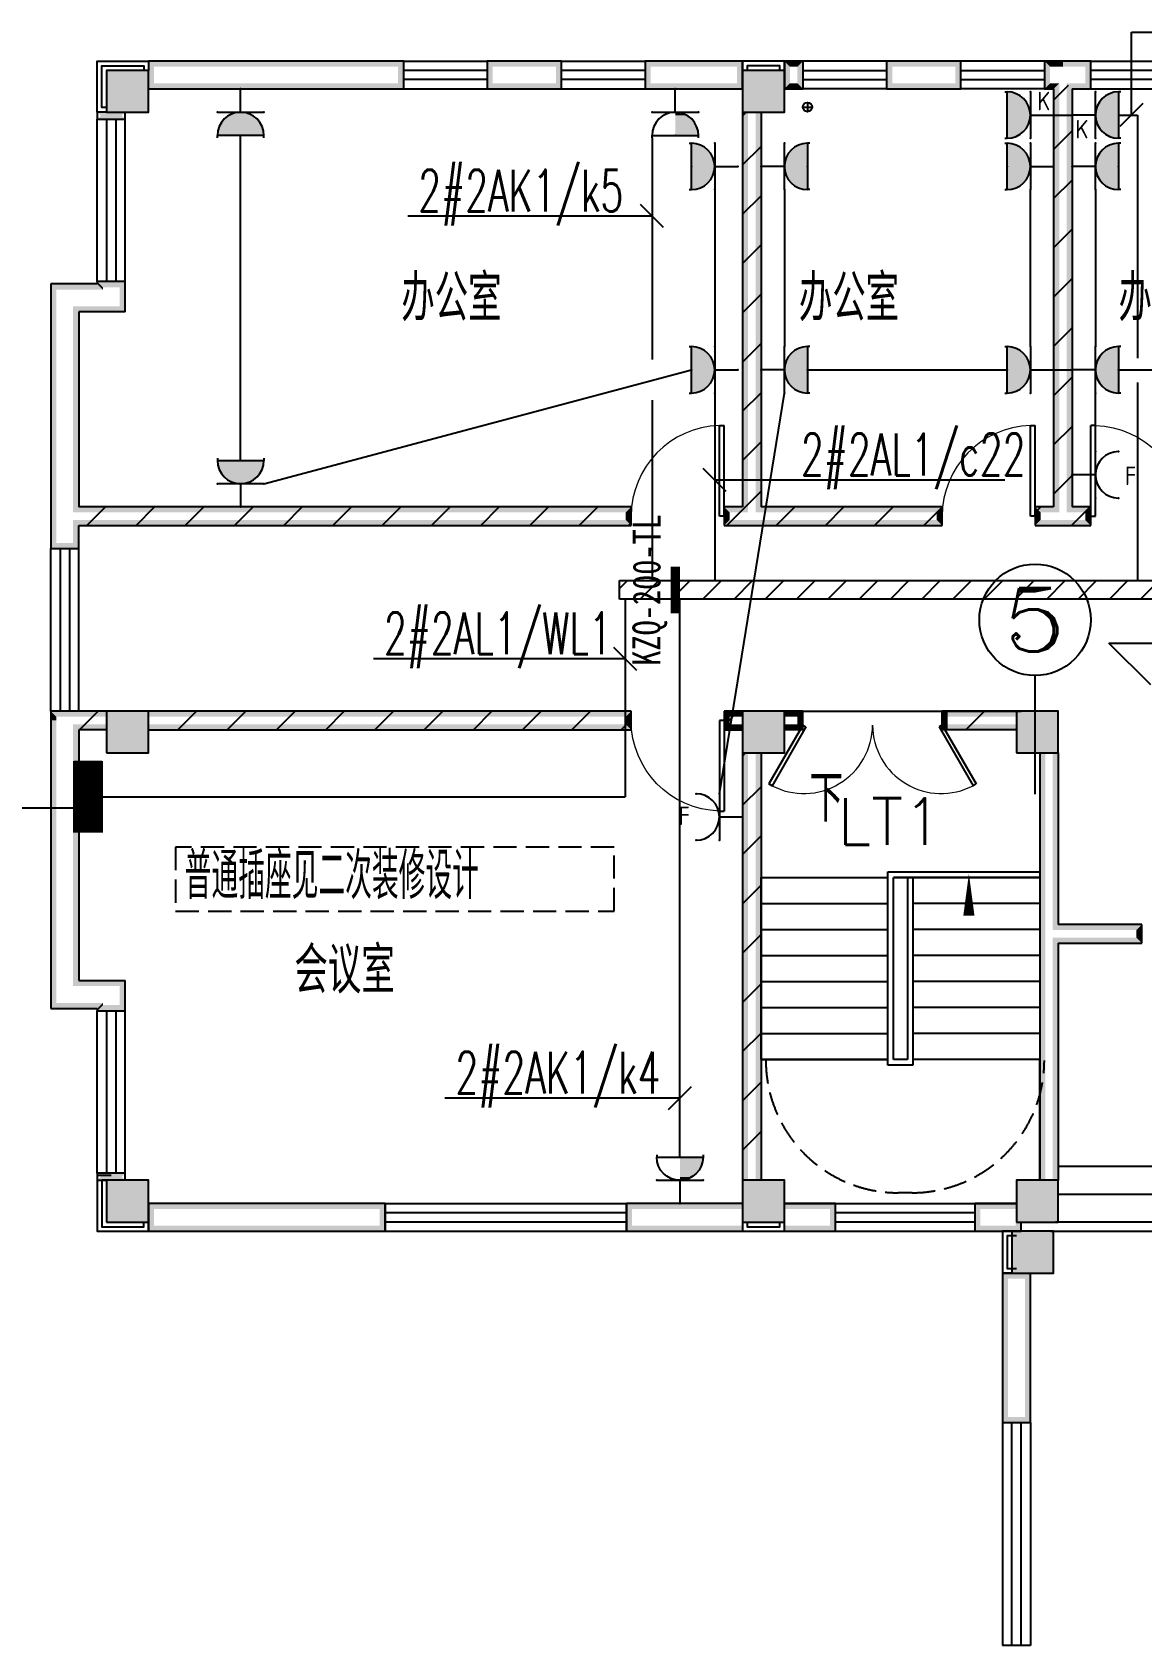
# Model space of a CAD drawing. Extents: x 101023 to 279373, y -114511 to 293844.
# Drawn here: x 124579 to 136530, y 129658 to 146999 of the extents above; entities that cross this region are included whole.
import ezdxf
from ezdxf.enums import TextEntityAlignment as Align

# ---------------------------------------------------------------- set-up
doc = ezdxf.new("R2010")
doc.units = 0
doc.header["$LTSCALE"] = 1000
doc.header["$MEASUREMENT"] = 0
doc.linetypes.add('DASH', pattern=[0.35, 0.25, -0.1])
for name, color, linetype in [('A-WALL-PATT', 252, 'Continuous'), ('AXIS', 3, 'Continuous'), ('AXIS_TEXT', 7, 'Continuous'), ('BZ', 7, 'Continuous'), ('CABLETRAY', 3, 'Continuous'), ('COLUMN', 2, 'Continuous'), ('DIM-照明', 3, 'Continuous'), ('DIM_ELEV', 3, 'Continuous'), ('DIM_SYMB', 3, 'Continuous'), ('DOTLN', 2, 'DASH'), ('EQUIP-插座', 3, 'Continuous'), ('EQUIP-照明', 3, 'Continuous'), ('EQUIP-箱柜', 3, 'Continuous'), ('PUB_HATCH', 8, 'Continuous'), ('PUB_TEXT', 7, 'Continuous'), ('PUB_WALL', 2, 'Continuous'), ('STAIR', 2, 'Continuous'), ('TEL_HATCH', 8, 'Continuous'), ('WALL', 2, 'Continuous'), ('WINDOW', 2, 'Continuous'), ('WIRE-照明', 6, 'Continuous'), ('抗震支吊架', 2, 'Continuous'), ('排水', 153, 'Continuous'), ('看线', 30, 'Continuous')]:
    doc.layers.add(name, color=color, linetype=linetype)
doc.styles.add('_TCH_AXIS', font='COMPLEX', dxfattribs={"bigfont": 'GBCBIG'})
doc.styles.add('_TCH_DIM', font='simplex.shx', dxfattribs={"bigfont": 'gbcbig.shx'})
doc.styles.add('_TEL_ATTDEF', font='gbenor', dxfattribs={"bigfont": 'gbcbig'})
doc.styles.add('_TEL_DIM', font='simplex.shx', dxfattribs={"width": 0.8, "height": 3.5, "bigfont": 'gbcbig.shx'})
doc.styles.add('COMPLEX', font='COMPLEX')
doc.styles.add('kzcad', font='', dxfattribs={"width": 0.8})
doc.styles.get("Standard").update_dxf_attribs({"font": 'simplex.shx', "width": 0.8, "bigfont": 'gbcbig.shx'})
doc.styles.get('kzcad').set_extended_font_data('SimSun')
pattern_1 = [(45, (-906447.23, -635367.28), (-265.16515, 265.16515), [])]

# ---------------------------------------------------------------- blocks, each defined once
blk = doc.blocks.new('$equip$00002810')
for p, q in [((0.5, 0.5), (-0.5, 0.5)), ((0, 0.5), (0, 0))]:
    blk.add_line(p, q)
blk.add_arc((0, 1), 0.5, 180, 0)
for p in [(-0.5, 1), (0.5, 1), (-0.5, 0.5), (0.5, 0.5), (0, 0)]:
    blk.add_point(p)
at = {"color": 7, "style": '_TEL_DIM'}
blk.add_attdef('$TEXT$', text='', height=0.4, dxfattribs=at).set_placement((0.023, 1.257), align=Align.MIDDLE_CENTER)
at = {"color": 7, "style": '_TEL_DIM', "flags": 1}
for tag in ['A', 'REMARK']:
    blk.add_attdef(tag, text='', height=0.000025, dxfattribs=at).set_placement((0, 0), align=Align.MIDDLE_CENTER)
blk = doc.blocks.new('$equip$00001237')
for p, q in [((-0.5, 1.05), (-0.5, 1)), ((0.5, 1.05), (0.5, 1)), ((-0.5, 1), (0.5, 1)), ((0.5, 0.5), (-0.5, 0.5)), ((0, 0.5), (0, 0))]:
    blk.add_line(p, q)
blk.add_arc((0, 1), 0.5, 180, 0)
for p in [(0, 1), (-0.5, 0.5), (0.5, 0.5), (0, 0)]:
    blk.add_point(p)
for points in [[(0.433, 0.75), (-0.433, 0.75), (0.5, 1), (-0.5, 1)], [(0.25, 0.567), (-0.25, 0.567), (0.433, 0.75), (-0.433, 0.75)], [(0, 0.5), (0, 0.5), (0.25, 0.567), (-0.25, 0.567)]]:
    blk.add_solid(points)
at = {"flags": 9}
blk.add_attdef('A', (0, 0), '', height=0.00002, dxfattribs=at)
blk = doc.blocks.new('$equip$00001764')
for p, q in [((-0.5, 1.05), (-0.5, 1)), ((0.5, 1.05), (0.5, 1)), ((-0.5, 1), (0.5, 1)), ((0.5, 0.5), (-0.5, 0.5)), ((0, 0.5), (0, 0))]:
    blk.add_line(p, q)
blk.add_arc((0, 1), 0.5, 180, 0)
for p in [(-0.5, 0.5), (0.5, 0.5), (0, 0)]:
    blk.add_point(p)
for points in [[(0.433, 0.75), (-0.433, 0.75), (0.5, 1), (-0.5, 1)], [(0.25, 0.567), (-0.25, 0.567), (0.433, 0.75), (-0.433, 0.75)], [(0, 0.5), (0, 0.5), (0.25, 0.567), (-0.25, 0.567)]]:
    blk.add_solid(points)
at = {"color": 7, "style": '_TEL_DIM'}
blk.add_attdef('$TEXT$', text='', height=0.4, dxfattribs=at).set_placement((0.303, 0.211), align=Align.MIDDLE_CENTER)
at = {"color": 7, "style": '_TEL_DIM', "flags": 1}
blk.add_attdef('A', text='', height=0.00002, dxfattribs=at).set_placement((0, 0), align=Align.MIDDLE_CENTER)
blk = doc.blocks.new('$equip$00001239')
for p, q in [((-0.5, 1.05), (-0.5, 1)), ((0.5, 1.05), (0.5, 1)), ((0.5, 1), (-0.5, 1)), ((0.5, 0.5), (-0.5, 0.5)), ((0, 0.5), (0, 0))]:
    blk.add_line(p, q)
blk.add_arc((0, 1), 0.5, 180, 0)
for points in [[(0, 0.75), (-0.433, 0.75), (0, 1), (-0.5, 1)], [(0, 0.567), (-0.25, 0.567), (0, 0.75), (-0.433, 0.75)], [(0, 0.5), (0, 0.5), (0, 0.567), (-0.25, 0.567)]]:
    blk.add_solid(points)
at = {"layer": 'EQUIP-照明'}
for p in [(0, 1), (-0.5, 0.5), (0.5, 0.5), (0, 0)]:
    blk.add_point(p, dxfattribs=at)
at = {"layer": 'EQUIP-照明', "flags": 9}
blk.add_attdef('A', (0, 0), '', height=0.00002, dxfattribs=at)
blk = doc.blocks.new('ng')
at = {"layer": '排水'}
for p, q in [((346041, 781408), (346041, 781308)), ((345991, 781358), (346091, 781358))]:
    blk.add_line(p, q, dxfattribs=at)
blk.add_circle((346041, 781358), 50, dxfattribs=at)
blk = doc.blocks.new('雨水管')
at = {"layer": '排水'}
blk.add_blockref('ng', (588216, -46811), dxfattribs=at)
blk = doc.blocks.new('_AXISO')
blk.add_circle((0, 0), 0.5)
at = {"layer": 'AXIS_TEXT', "style": 'COMPLEX', "width": 1.041667}
blk.add_attdef('A', text='', height=0.56, dxfattribs=at).set_placement((-0.25, -0.28), (0.25, -0.28), align=Align.FIT)
blk = doc.blocks.new('ERT')
at = {"layer": 'AXIS'}
blk.add_line((936758.2, 855900), (936758.2, 857175.6), dxfattribs=at)
ref = blk.add_blockref('_AXISO', (936758.2, 857775.6), dxfattribs=dict(at, xscale=1200, yscale=1200, zscale=1200))
ref.add_attrib('A', '5', dxfattribs={"layer": 'AXIS_TEXT', "height": 678.8, "style": '_TCH_AXIS', "width": 1.5}).set_placement((936418.8, 857436.2), (937097.6, 857436.2), align=Align.FIT)
blk = doc.blocks.new('120men-1500')
at = {"color": 4}
for p, q in [((924728, 318058), (924362, 317425)), ((924761, 318039), (924395, 317406)), ((924728, 318058), (924761, 318039)), ((926228, 318058), (926196, 318039)), ((926196, 318039), (926561, 317406)), ((926228, 318058), (926594, 317425)), ((924395, 317406), (924362, 317425)), ((926561, 317406), (926594, 317425))]:
    blk.add_line(p, q, dxfattribs=at)
at = {"color": 4, "lineweight": 13}
for centre, start, end in [((924738, 318062), 242.3683, 359.7257), ((926218, 318062), 180.2743, 297.6317)]:
    blk.add_arc(centre, 740, start, end, dxfattribs=at)
blk = doc.blocks.new('$WINLIB2D$00000001')
at = {"color": 0}
for points in [[(-0.5, 0.5), (-0.5, -0.5)], [(-0.5, 0.5), (0.5, 0.5)], [(0.5, -0.5), (0.5, 0.5)], [(0.5, 0.1667), (-0.5, 0.1667)], [(0.5, -0.1667), (-0.5, -0.1667)], [(-0.5, -0.5), (0.5, -0.5)]]:
    blk.add_lwpolyline(points, dxfattribs=at)
blk = doc.blocks.new('$DorLib2D$00000001')
for p, q in [((0.45, 0.975), (0.5, 0.975)), ((0.45, 0), (0.45, 0.975)), ((0.5, 0), (0.5, 0.975)), ((0.5, 0), (0.45, 0))]:
    blk.add_line(p, q)
at = {"lineweight": 13}
blk.add_arc((0.475, 0), 0.975, 91.4693, 180, dxfattribs=at)
blk = doc.blocks.new('_FZH')
blk.add_lwpolyline([(-0.5, -0.5), (0.5, -0.5), (0.5, 0.5), (-0.5, 0.5)], close=True)
at = {"layer": 'PUB_HATCH'}
blk.add_solid([(-0.5, -0.5), (0.5, -0.5), (-0.5, 0.5), (0.5, 0.5)], dxfattribs=at)
blk = doc.blocks.new('A$C54854E18')
at = {"layer": 'A-WALL-PATT'}
h = blk.add_hatch(dxfattribs=at)
h.set_pattern_fill('普通砖', color=256, scale=150, style=0)
h.set_pattern_definition(pattern_1)
h.paths.add_polyline_path([(19400, 99205.5), (19300, 99105.5), (19300, 94605.5), (19360, 94545.5), (19400, 94538.9), (19440, 94545.5), (19500, 94605.5), (19500, 99105.5)])
h = blk.add_hatch(dxfattribs=at)
h.set_pattern_fill('普通砖', color=256, scale=150, style=0)
h.set_pattern_definition(pattern_1)
h.paths.add_polyline_path([(16150, 98855.5), (15950, 98855.5), (15950, 94605.5), (16010, 94545.5), (16050, 94538.9), (16090, 94545.5), (16150, 94605.5)])
h = blk.add_hatch(dxfattribs=at)
h.set_pattern_fill('普通砖', color=256, scale=150, style=0)
h.set_pattern_definition(pattern_1)
h.paths.add_polyline_path([(8700, 94505.5), (8800, 94405.5), (14750.2, 94405.5), (14750.2, 94605.5), (8800, 94605.5)])
h = blk.add_hatch(dxfattribs=at)
h.set_pattern_fill('普通砖', color=256, scale=150, style=0)
h.set_pattern_definition(pattern_1)
h.paths.add_polyline_path([(16010, 94545.5), (15950, 94605.5), (15750.2, 94605.5), (15750.2, 94405.5), (16050, 94405.5), (16050, 94538.9)])
h = blk.add_hatch(dxfattribs=at)
h.set_pattern_fill('普通砖', color=256, scale=150, style=0)
h.set_pattern_definition(pattern_1)
h.paths.add_polyline_path([(16050, 94538.9), (16050, 94405.5), (18100, 94405.5), (18100, 94605.5), (16150, 94605.5), (16090, 94545.5)])
h = blk.add_hatch(dxfattribs=at)
h.set_pattern_fill('普通砖', color=256, scale=150, style=0)
h.set_pattern_definition(pattern_1)
h.paths.add_polyline_path([(19360, 94545.5), (19300, 94605.5), (19100, 94605.5), (19100, 94405.5), (19400, 94405.5), (19400, 94538.9)])
h = blk.add_hatch(dxfattribs=at)
h.set_pattern_fill('普通砖', color=256, scale=150, style=0)
h.set_pattern_definition(pattern_1)
h.paths.add_polyline_path([(19400, 94538.9), (19400, 94405.5), (19700, 94405.5), (19700, 94605.5), (19500, 94605.5), (19440, 94545.5)])
h = blk.add_hatch(dxfattribs=at)
h.set_pattern_fill('普通砖', color=256, scale=150, style=0)
h.set_pattern_definition(pattern_1)
h.paths.add_polyline_path([(9100, 92205.5), (9100, 92405.5), (8800, 92405.5), (8700, 92305.5), (8800, 92205.5)])
h = blk.add_hatch(dxfattribs=at)
h.set_pattern_fill('普通砖', color=256, scale=150, style=0)
h.set_pattern_definition(pattern_1)
h.paths.add_polyline_path([(9550, 92405.5), (9550, 92205.5), (14750.2, 92205.5), (14750.2, 92405.5)])
h = blk.add_hatch(dxfattribs=at)
h.set_pattern_fill('普通砖', color=256, scale=150, style=0)
h.set_pattern_definition(pattern_1)
h.paths.add_polyline_path([(15950, 92205.5), (15950, 92405.5), (15750.2, 92405.5), (15750.2, 92205.5)])
h = blk.add_hatch(dxfattribs=at)
h.set_pattern_fill('普通砖', color=256, scale=150, style=0)
h.set_pattern_definition(pattern_1)
h.paths.add_polyline_path([(16400, 92405.5), (16400, 92205.5), (16600, 92205.5), (16600, 92405.5)])
h = blk.add_hatch(dxfattribs=at)
h.set_pattern_fill('普通砖', color=256, scale=150, style=0)
h.set_pattern_definition(pattern_1)
h.paths.add_polyline_path([(18900, 92205.5), (18900, 92405.5), (18100, 92405.5), (18100, 92205.5)])
h = blk.add_hatch(dxfattribs=at)
h.set_pattern_fill('普通砖', color=256, scale=150, style=0)
h.set_pattern_definition(pattern_1)
h.paths.add_polyline_path([(15950, 87355.5), (16150, 87355.5), (16150, 91955.5), (15950, 91955.5)])
at = {"layer": 'PUB_WALL'}
for points in [[(12299.9, 99405.5), (9550, 99405.5), (9610, 99345.5), (12239.9, 99345.5)], [(9550, 99405.5), (9550, 99105.5), (9610, 99165.5), (9610, 99345.5)], [(12299.9, 99105.5), (12299.9, 99405.5), (12239.9, 99345.5), (12239.9, 99165.5)], [(13999.9, 99405.5), (13199.9, 99405.5), (13259.9, 99345.5), (13939.9, 99345.5)], [(13199.9, 99405.5), (13199.9, 99105.5), (13259.9, 99165.5), (13259.9, 99345.5)], [(13999.9, 99105.5), (13999.9, 99405.5), (13939.9, 99345.5), (13939.9, 99165.5)], [(15950, 99405.5), (14899.9, 99405.5), (14959.9, 99345.5), (15890, 99345.5)], [(14899.9, 99405.5), (14899.9, 99105.5), (14959.9, 99165.5), (14959.9, 99345.5)], [(15950, 99105.5), (15950, 99405.5), (15890, 99345.5), (15890, 99165.5)], [(16601.2, 99405.5), (16400, 99405.5), (16460, 99345.5), (16541.2, 99345.5)], [(16400, 99405.5), (16400, 99105.5), (16460, 99165.5), (16460, 99345.5)], [(16601.2, 99105.5), (16601.2, 99405.5), (16541.2, 99345.5), (16541.2, 99165.5)], [(18301.2, 99405.5), (17501.2, 99405.5), (17561.2, 99345.5), (18241.2, 99345.5)], [(17501.2, 99405.5), (17501.2, 99105.5), (17561.2, 99165.5), (17561.2, 99345.5)], [(18301.2, 99105.5), (18301.2, 99405.5), (18241.2, 99345.5), (18241.2, 99165.5)], [(19400, 99405.5), (19201.2, 99405.5), (19261.2, 99345.5), (19400, 99345.5)], [(19201.2, 99405.5), (19201.2, 99105.5), (19261.2, 99165.5), (19261.2, 99345.5)], [(19700, 99405.5), (19400, 99405.5), (19400, 99345.5), (19640, 99345.5)], [(19700, 99105.5), (19700, 99405.5), (19640, 99345.5), (19640, 99165.5)], [(9550, 99305.5), (9100, 99305.5), (9160, 99245.5), (9490, 99245.5)], [(9100, 99305.5), (9100, 98855.5), (9160, 98915.5), (9160, 99245.5)], [(9550, 98855.5), (9550, 99305.5), (9490, 99245.5), (9490, 98915.5)], [(16400, 99305.5), (15950, 99305.5), (16010, 99245.5), (16340, 99245.5)], [(15950, 99305.5), (15950, 98855.5), (16010, 98915.5), (16010, 99245.5)], [(16400, 98855.5), (16400, 99305.5), (16340, 99245.5), (16340, 98915.5)], [(9550, 99105.5), (12299.9, 99105.5), (12239.9, 99165.5), (9610, 99165.5)], [(13199.9, 99105.5), (13999.9, 99105.5), (13939.9, 99165.5), (13259.9, 99165.5)], [(14899.9, 99105.5), (15950, 99105.5), (15890, 99165.5), (14959.9, 99165.5)], [(16400, 99105.5), (16601.2, 99105.5), (16541.2, 99165.5), (16460, 99165.5)], [(17501.2, 99105.5), (18301.2, 99105.5), (18241.2, 99165.5), (17561.2, 99165.5)], [(19201.2, 99105.5), (19300, 99105.5), (19360, 99165.5), (19261.2, 99165.5)], [(19300, 99105.5), (19300, 94605.5), (19360, 94545.5), (19360, 99165.5)], [(19500, 99105.5), (19500, 94605.5), (19440, 94545.5), (19440, 99165.5)], [(19500, 99105.5), (19700, 99105.5), (19640, 99165.5), (19440, 99165.5)], [(9300, 98855.5), (9000, 98855.5), (9060, 98795.5), (9240, 98795.5)], [(9100, 98855.5), (9550, 98855.5), (9490, 98915.5), (9160, 98915.5)], [(15950, 98855.5), (16400, 98855.5), (16340, 98915.5), (16010, 98915.5)], [(16010, 98855.5), (15950, 98855.5), (15950, 94605.5), (16010, 94545.5)], [(16150, 98855.5), (16090, 98855.5), (16090, 94545.5), (16150, 94605.5)], [(9000, 98780.5), (9300, 98780.5), (9240, 98840.5), (9060, 98840.5)], [(8500, 97005.5), (8500, 94505.5), (8560, 94505.5), (8560, 96945.5)], [(9000, 97005.5), (8500, 97005.5), (8560, 96945.5), (9060, 96945.5)], [(9300, 97030.5), (9000, 97030.5), (9060, 96970.5), (9240, 96970.5)], [(9000, 97030.5), (9000, 97005.5), (9060, 96945.5), (9060, 96970.5)], [(9300, 96705.5), (9300, 97030.5), (9240, 96970.5), (9240, 96765.5)], [(8800, 96705.5), (8800, 94605.5), (8740, 94545.5), (8740, 96765.5)], [(9300, 96705.5), (8800, 96705.5), (8740, 96765.5), (9240, 96765.5)], [(14750.2, 94605.5), (8800, 94605.5), (8740, 94545.5), (14690.2, 94545.5)], [(14750.2, 94405.5), (14750.2, 94605.5), (14690.2, 94545.5), (14690.2, 94465.5)], [(15950, 94605.5), (15750.2, 94605.5), (15810.2, 94545.5), (16010, 94545.5)], [(15750.2, 94605.5), (15750.2, 94405.5), (15810.2, 94465.5), (15810.2, 94545.5)], [(18100, 94605.5), (16150, 94605.5), (16090, 94545.5), (18040, 94545.5)], [(18100, 94405.5), (18100, 94605.5), (18040, 94545.5), (18040, 94465.5)], [(19300, 94605.5), (19100, 94605.5), (19160, 94545.5), (19360, 94545.5)], [(19100, 94605.5), (19100, 94405.5), (19160, 94465.5), (19160, 94545.5)], [(19700, 94605.5), (19500, 94605.5), (19440, 94545.5), (19640, 94545.5)], [(19700, 94405.5), (19700, 94605.5), (19640, 94545.5), (19640, 94465.5)], [(8500, 94505.5), (8500, 94155.5), (8560, 94215.5), (8560, 94505.5)], [(8800, 94155.5), (8800, 94405.5), (8740, 94465.5), (8740, 94215.5)], [(8800, 94405.5), (14750.2, 94405.5), (14690.2, 94465.5), (8740, 94465.5)], [(15750.2, 94405.5), (16050, 94405.5), (16050, 94465.5), (15810.2, 94465.5)], [(16050, 94405.5), (18100, 94405.5), (18040, 94465.5), (16050, 94465.5)], [(19100, 94405.5), (19400, 94405.5), (19400, 94465.5), (19160, 94465.5)], [(19400, 94405.5), (19700, 94405.5), (19640, 94465.5), (19400, 94465.5)], [(8500, 94155.5), (8800, 94155.5), (8740, 94215.5), (8560, 94215.5)], [(8800, 92405.5), (8500, 92405.5), (8560, 92345.5), (8740, 92345.5)], [(8500, 92405.5), (8500, 92305.5), (8560, 92305.5), (8560, 92345.5)], [(8500, 92305.5), (8500, 89205.5), (8560, 89265.5), (8560, 92305.5)], [(9100, 92345.5), (9100, 92405.5), (8800, 92405.5), (8740, 92345.5)], [(8800, 92205.5), (8800, 89505.5), (8740, 89445.5), (8740, 92265.5)], [(9100, 92205.5), (9100, 92265.5), (8740, 92265.5), (8800, 92205.5)], [(9550, 92405.5), (9100, 92405.5), (9160, 92345.5), (9490, 92345.5)], [(9100, 92405.5), (9100, 91955.5), (9160, 92015.5), (9160, 92345.5)], [(9550, 91955.5), (9550, 92405.5), (9490, 92345.5), (9490, 92015.5)], [(9550, 92405.5), (9550, 92345.5), (14690.2, 92345.5), (14750.2, 92405.5)], [(9550, 92265.5), (9550, 92205.5), (14750.2, 92205.5), (14690.2, 92265.5)], [(14750.2, 92205.5), (14750.2, 92405.5), (14690.2, 92345.5), (14690.2, 92265.5)], [(15950, 92345.5), (15950, 92405.5), (15750.2, 92405.5), (15810.2, 92345.5)], [(15750.2, 92405.5), (15750.2, 92205.5), (15810.2, 92265.5), (15810.2, 92345.5)], [(15950, 92205.5), (15950, 92265.5), (15810.2, 92265.5), (15750.2, 92205.5)], [(16400, 92405.5), (15950, 92405.5), (16010, 92345.5), (16340, 92345.5)], [(15950, 92405.5), (15950, 91955.5), (16010, 92015.5), (16010, 92345.5)], [(16400, 91955.5), (16400, 92405.5), (16340, 92345.5), (16340, 92015.5)], [(16400, 92405.5), (16400, 92345.5), (16600, 92345.5), (16600, 92405.5)], [(16400, 92265.5), (16400, 92205.5), (16600, 92205.5), (16600, 92265.5)], [(16600, 92205.5), (16600, 92405.5), (16540, 92405.5), (16540, 92205.5)], [(18900, 92345.5), (18900, 92405.5), (18100, 92405.5), (18100, 92345.5)], [(18100, 92205.5), (18160, 92205.5), (18160, 92405.5), (18100, 92405.5)], [(18900, 92205.5), (18900, 92265.5), (18100, 92265.5), (18100, 92205.5)], [(19350, 92405.5), (18900, 92405.5), (18960, 92345.5), (19290, 92345.5)], [(18900, 92405.5), (18900, 91955.5), (18960, 92015.5), (18960, 92345.5)], [(19350, 91955.5), (19350, 92405.5), (19290, 92345.5), (19290, 92015.5)], [(9100, 91955.5), (9550, 91955.5), (9490, 92015.5), (9160, 92015.5)], [(15950, 91955.5), (16400, 91955.5), (16340, 92015.5), (16010, 92015.5)], [(15950, 87355.5), (16010, 87355.5), (16010, 91955.5), (15950, 91955.5)], [(16090, 87355.5), (16150, 87355.5), (16150, 91955.5), (16090, 91955.5)], [(18900, 91955.5), (19350, 91955.5), (19290, 92015.5), (18960, 92015.5)], [(19210, 91955.5), (19150, 91955.5), (19150, 90008.4), (19210, 90008.4)], [(19350, 91955.5), (19290, 91955.5), (19290, 90048.4), (19350, 90108.4)], [(19150, 87355.5), (19210, 87355.5), (19210, 90008.4), (19150, 90008.4)], [(20250, 90108.4), (19350, 90108.4), (19290, 90048.4), (20190, 90048.4)], [(20250, 89908.4), (20250, 90108.4), (20190, 90048.4), (20190, 89968.4)], [(19350, 89908.4), (20250, 89908.4), (20190, 89968.4), (19290, 89968.4)], [(19290, 87355.5), (19350, 87355.5), (19350, 87005.5), (19350, 89908.4), (19290, 89968.4)], [(8800, 89505.5), (9300, 89505.5), (9240, 89445.5), (8740, 89445.5)], [(9300, 89180.5), (9300, 89505.5), (9240, 89445.5), (9240, 89240.5)], [(8500, 89205.5), (9000, 89205.5), (9060, 89265.5), (8560, 89265.5)], [(9000, 89205.5), (9000, 89180.5), (9060, 89240.5), (9060, 89265.5)], [(9000, 89180.5), (9300, 89180.5), (9240, 89240.5), (9060, 89240.5)], [(9300, 87430.5), (9000, 87430.5), (9060, 87370.5), (9240, 87370.5)], [(9000, 87355.6), (9300, 87355.6), (9240, 87415.6), (9060, 87415.6)], [(9550, 87355.6), (9100, 87355.6), (9160, 87295.6), (9490, 87295.6)], [(9100, 87355.6), (9100, 86905.6), (9160, 86965.6), (9160, 87295.6)], [(9550, 86905.6), (9550, 87355.6), (9490, 87295.6), (9490, 86965.6)], [(16400, 87355.5), (15950, 87355.5), (16010, 87295.5), (16340, 87295.5)], [(15950, 87355.5), (15950, 86905.5), (16010, 86965.5), (16010, 87295.5)], [(16400, 86905.5), (16400, 87355.5), (16340, 87295.5), (16340, 86965.5)], [(19350, 87355.5), (18900, 87355.5), (18960, 87295.5), (19290, 87295.5)], [(18900, 87355.5), (18900, 86905.5), (18960, 86965.5), (18960, 87295.5)], [(19350, 86905.5), (19350, 87355.5), (19290, 87295.5), (19290, 86965.5)], [(12099.9, 87105.5), (9550, 87105.5), (9610, 87045.5), (12039.9, 87045.5)], [(9550, 87105.5), (9550, 86805.5), (9610, 86865.5), (9610, 87045.5)], [(12099.9, 86805.5), (12099.9, 87105.5), (12039.9, 87045.5), (12039.9, 86865.5)], [(15950, 87105.5), (14699.9, 87105.5), (14759.9, 87045.5), (15950, 87045.5)], [(14699.9, 87105.5), (14699.9, 86805.5), (14759.9, 86865.5), (14759.9, 87045.5)], [(16950, 87105.5), (16400, 87105.5), (16400, 87045.5), (16890, 87045.5)], [(16950, 86805.5), (16950, 87105.5), (16890, 87045.5), (16890, 86865.5)], [(18900, 87055.5), (18900, 87105.5), (18450, 87105.5), (18510, 87045.5), (18890, 87045.5)], [(18450, 87105.5), (18450, 86805.5), (18510, 86865.5), (18510, 87045.5)], [(18950, 86905.5), (18900, 86905.5), (18900, 87055.5), (18890, 87045.5), (18890, 86865.5), (18950, 86805.5)], [(9100, 86905.6), (9550, 86905.6), (9490, 86965.6), (9160, 86965.6)], [(15950, 86905.5), (16400, 86905.5), (16340, 86965.5), (16010, 86965.5)], [(18900, 86905.5), (19350, 86905.5), (19290, 86965.5), (18960, 86965.5)], [(9550, 86805.5), (12099.9, 86805.5), (12039.9, 86865.5), (9610, 86865.5)], [(14699.9, 86805.5), (15950, 86805.5), (15950, 86865.5), (14759.9, 86865.5)], [(16400, 86805.5), (16950, 86805.5), (16890, 86865.5), (16400, 86865.5)], [(18450, 86805.5), (18950, 86805.5), (18890, 86865.5), (18510, 86865.5)], [(19300, 86805.5), (18850, 86805.5), (18910, 86745.5), (19240, 86745.5)], [(18850, 86805.5), (18850, 86355.5), (18910, 86415.5), (18910, 86745.5)], [(19300, 86355.5), (19300, 86805.5), (19240, 86745.5), (19240, 86415.5)], [(18850, 86355.5), (19300, 86355.5), (19240, 86415.5), (18910, 86415.5)], [(18750, 86355.5), (18750, 84745.5), (18810, 84805.5), (18810, 86295.5)], [(19050, 86355.5), (18750, 86355.5), (18810, 86295.5), (18990, 86295.5)], [(19050, 84745.5), (19050, 86355.5), (18990, 86295.5), (18990, 84805.5)], [(18750, 84745.5), (19050, 84745.5), (18990, 84805.5), (18810, 84805.5)]]:
    blk.add_hatch(color=256, dxfattribs=at).paths.add_polyline_path(points)
for points in [[(9100, 98855.5), (9000, 98855.5), (9000, 99405.5), (9550, 99405.5), (9550, 99305.5)], [(16400, 99305.5), (16400, 99405.5), (15950, 99405.5), (15950, 99305.5)], [(9100, 98905.5), (9050, 98905.5), (9050, 99355.5), (9500, 99355.5), (9500, 99305.5)], [(16350, 99305.5), (16350, 99355.5), (16000, 99355.5), (16000, 99305.5)], [(16450, 92405.5), (18950, 92405.5)], [(9150, 87405.5), (9000, 87405.5), (9000, 86805.5), (9550, 86805.5), (9550, 86905.5)], [(9150, 87355.5), (9050, 87355.5), (9050, 86855.5), (9500, 86855.5), (9500, 86905.5)], [(15950, 86905.5), (15950, 86805.5), (16400, 86805.5), (16400, 86905.5)], [(16000, 86905.5), (16000, 86855.5), (16350, 86855.5), (16350, 86905.5)], [(18850, 86805.5), (18750, 86805.5), (18750, 86355.5), (18850, 86355.5)], [(18850, 86755.5), (18800, 86755.5), (18800, 86405.5), (18850, 86405.5)], [(18900, 86755.5), (18850, 86755.5), (18850, 86405.5), (18900, 86405.5)]]:
    blk.add_lwpolyline(points)
at = {"layer": 'DIM_ELEV'}
for p, q in [((20346, 92688.9), (19896, 93138.9)), ((19896, 93138.9), (21779.5, 93138.9))]:
    blk.add_line(p, q, dxfattribs=at)
at = {"layer": 'DIM_SYMB'}
blk.add_lwpolyline([(16812.5, 91056.7, 0, 0, 0), (16812.5, 87895.5, 0, 0, 0), (18387.5, 87895.5, 0, 0, 0), (18387.5, 90655.5, 0, 120, 0), (18387.5, 90205.5, 0, 0, 0)], format="xyseb", dxfattribs=at)
at = {"layer": 'STAIR'}
for p, q in [((16150, 88655.5), (16150, 90615.5)), ((16150, 90615.5), (17515, 90615.5)), ((17515, 88595.5), (17515, 90675.5)), ((17515, 90675.5), (19150, 90675.5)), ((17575, 88655.5), (17575, 90615.5)), ((17575, 88655.5), (17575, 90615.5)), ((17575, 90615.5), (19150, 90615.5)), ((17725, 90615.5), (17575, 90615.5)), ((17725, 90615.5), (17725, 88655.5)), ((17785, 90615.5), (17725, 90615.5)), ((17725, 90615.5), (17725, 88655.5)), ((17785, 90615.5), (17725, 90615.5)), ((19150, 90615.5), (17785, 90615.5)), ((17785, 90615.5), (17785, 88595.5)), ((19150, 90675.5), (19150, 90615.5)), ((19150, 90615.5), (19150, 88655.5)), ((16150, 90335.5), (17515, 90335.5)), ((19150, 90335.5), (17785, 90335.5)), ((16150, 90055.5), (17515, 90055.5)), ((19150, 90055.5), (17785, 90055.5)), ((16150, 89775.5), (17515, 89775.5)), ((19150, 89775.5), (17785, 89775.5)), ((16150, 89495.5), (17515, 89495.5)), ((19150, 89495.5), (17785, 89495.5)), ((16150, 89215.5), (17515, 89215.5)), ((19150, 89215.5), (17785, 89215.5)), ((16150, 88935.5), (17515, 88935.5)), ((19150, 88935.5), (17785, 88935.5)), ((16150, 88655.5), (17515, 88655.5)), ((16150, 88655.5), (16150, 87355.5)), ((17515, 88655.5), (16150, 88655.5)), ((17725, 88655.5), (17575, 88655.5)), ((17725, 88655.5), (17575, 88655.5)), ((19150, 88655.5), (17785, 88655.5)), ((19150, 88655.5), (17785, 88655.5)), ((19150, 87355.5), (19150, 88655.5)), ((17785, 88595.5), (17515, 88595.5)), ((16400, 87105.5), (18900, 87105.5))]:
    blk.add_line(p, q, dxfattribs=at)
at = {"layer": 'STAIR', "color": 9, "linetype": 'DASH'}
blk.add_line((17775, 87220.5), (17625, 87220.5), dxfattribs=at)
for points in [[(16200, 88645.5, 0.4142136), (17625, 87220.5)], [(19200, 88645.5, -0.4142136), (17775, 87220.5)]]:
    blk.add_lwpolyline(points, format="xyb", dxfattribs=at)
at = {"layer": 'WALL'}
for p, q in [((12299.9, 99405.5), (9550, 99405.5)), ((9550, 99405.5), (9550, 99305.5)), ((12299.9, 99105.5), (12299.9, 99405.5)), ((13999.9, 99405.5), (13199.9, 99405.5)), ((13199.9, 99405.5), (13199.9, 99105.5)), ((13999.9, 99105.5), (13999.9, 99405.5)), ((15950, 99405.5), (14899.9, 99405.5)), ((14899.9, 99405.5), (14899.9, 99105.5)), ((15950, 99105.5), (15950, 99405.5)), ((16601.2, 99405.5), (16400, 99405.5)), ((16400, 99405.5), (16400, 99105.5)), ((16601.2, 99105.5), (16601.2, 99405.5)), ((18301.2, 99405.5), (17501.2, 99405.5)), ((17501.2, 99405.5), (17501.2, 99105.5)), ((18301.2, 99105.5), (18301.2, 99405.5)), ((19400, 99405.5), (19201.2, 99405.5)), ((19201.2, 99405.5), (19201.2, 99105.5)), ((19700, 99405.5), (19400, 99405.5)), ((19700, 99105.5), (19700, 99405.5)), ((9550, 99105.5), (12299.9, 99105.5)), ((13199.9, 99105.5), (13999.9, 99105.5)), ((14899.9, 99105.5), (15950, 99105.5)), ((16400, 99105.5), (16601.2, 99105.5)), ((17501.2, 99105.5), (18301.2, 99105.5)), ((19201.2, 99105.5), (19300, 99105.5)), ((19300, 99105.5), (19300, 94605.5)), ((19500, 99105.5), (19500, 94605.5)), ((19500, 99105.5), (19700, 99105.5)), ((9000, 98855.5), (9000, 98780.5)), ((9100, 98855.5), (9000, 98855.5)), ((9300, 98780.5), (9300, 98855.5)), ((15950, 98855.5), (15950, 94605.5)), ((16150, 98855.5), (16150, 94605.5)), ((9000, 98780.5), (9300, 98780.5)), ((8500, 97005.5), (8500, 94505.5)), ((9000, 97005.5), (8500, 97005.5)), ((9300, 97030.5), (9000, 97030.5)), ((9000, 97030.5), (9000, 97005.5)), ((9300, 96705.5), (9300, 97030.5)), ((8800, 96705.5), (8800, 94605.5)), ((9300, 96705.5), (8800, 96705.5)), ((14750.2, 94605.5), (8800, 94605.5)), ((14750.2, 94405.5), (14750.2, 94605.5)), ((15950, 94605.5), (15750.2, 94605.5)), ((15750.2, 94605.5), (15750.2, 94405.5)), ((18100, 94605.5), (16150, 94605.5)), ((18100, 94405.5), (18100, 94605.5)), ((19300, 94605.5), (19100, 94605.5)), ((19100, 94605.5), (19100, 94405.5)), ((19700, 94605.5), (19500, 94605.5)), ((19700, 94405.5), (19700, 94605.5)), ((8500, 94505.5), (8500, 94155.5)), ((8800, 94155.5), (8800, 94405.5)), ((8800, 94405.5), (14750.2, 94405.5)), ((15750.2, 94405.5), (16050, 94405.5)), ((16050, 94405.5), (18100, 94405.5)), ((19100, 94405.5), (19400, 94405.5)), ((19400, 94405.5), (19700, 94405.5)), ((8500, 94155.5), (8800, 94155.5)), ((8800, 92405.5), (8500, 92405.5)), ((8500, 92405.5), (8500, 92305.5)), ((8500, 92305.5), (8500, 89205.5)), ((9100, 92405.5), (8800, 92405.5)), ((14750.2, 92405.5), (9550, 92405.5)), ((14750.2, 92205.5), (14750.2, 92405.5)), ((15950, 92405.5), (15750.2, 92405.5)), ((15750.2, 92405.5), (15750.2, 92205.5)), ((16600, 92405.5), (16400, 92405.5)), ((16600, 92205.5), (16600, 92405.5)), ((18900, 92405.5), (18100, 92405.5)), ((18100, 92205.5), (18100, 92405.5)), ((8800, 92205.5), (8800, 89505.5)), ((9100, 92205.5), (8800, 92205.5)), ((9550, 92205.5), (14750.2, 92205.5)), ((15750.2, 92205.5), (15950, 92205.5)), ((16600, 92205.5), (16400, 92205.5)), ((18900, 92205.5), (18100, 92205.5)), ((15950, 91955.5), (15950, 87355.5)), ((16150, 91955.5), (16150, 87355.5)), ((19150, 91955.5), (19150, 90008.4)), ((19350, 91955.5), (19350, 90108.4)), ((19150, 90008.4), (19150, 87355.5)), ((20250, 90108.4), (19350, 90108.4)), ((20250, 89908.4), (20250, 90108.4)), ((19350, 89908.4), (20250, 89908.4)), ((19350, 89908.4), (19350, 87355.5)), ((8800, 89505.5), (9300, 89505.5)), ((9300, 89180.5), (9300, 89505.5)), ((8500, 89205.5), (9000, 89205.5)), ((9000, 89205.5), (9000, 89180.5)), ((9000, 89180.5), (9300, 89180.5)), ((9300, 87430.5), (9000, 87430.5)), ((9000, 87430.5), (9000, 87355.6)), ((9300, 87355.6), (9300, 87430.5)), ((9000, 87355.6), (9100, 87355.6)), ((12099.9, 87105.5), (9550, 87105.5)), ((9550, 87105.5), (9550, 86805.5)), ((12099.9, 86805.5), (12099.9, 87105.5)), ((15950, 87105.5), (14699.9, 87105.5)), ((14699.9, 87105.5), (14699.9, 86805.5)), ((16950, 87105.5), (16400, 87105.5)), ((16950, 86805.5), (16950, 87105.5)), ((18900, 87105.5), (18450, 87105.5)), ((18450, 87105.5), (18450, 86805.5)), ((18950, 86805.5), (18950, 86905.5)), ((9550, 86805.5), (12099.9, 86805.5)), ((14699.9, 86805.5), (15950, 86805.5)), ((16400, 86805.5), (16950, 86805.5)), ((18450, 86805.5), (18950, 86805.5)), ((18750, 86355.5), (18750, 84745.5)), ((18850, 86355.5), (18750, 86355.5)), ((19050, 84745.5), (19050, 86355.5)), ((18750, 84745.5), (19050, 84745.5))]:
    blk.add_line(p, q, dxfattribs=at)
at = {"layer": '看线'}
for p, q in [((19350, 87505.5), (22350, 87505.5)), ((19350, 87205.5), (22400, 87205.5)), ((22400, 86905.5), (19318.5, 86905.5)), ((19268.5, 86805.5), (22450, 86805.5))]:
    blk.add_line(p, q, dxfattribs=at)
for name, p in [('雨水管', (-917608.2, -635636.5)), ('120men-1500', (-908128.1, -225802.7))]:
    blk.add_blockref(name, p)
at = {"layer": 'COLUMN', "xscale": 449.9999995146645, "yscale": 450.0000003768364, "zscale": 450.0000003768364, "rotation": 359.9999999772178}
for p in [(9325, 99080.5), (16175, 99080.5), (9325, 92180.5), (16175, 92180.5), (19125, 92180.5), (9325, 87130.6), (16175, 87130.5), (19125, 87130.5), (19075, 86580.5)]:
    blk.add_blockref('_FZH', p, dxfattribs=at)
at = {"layer": 'WALL'}
blk.add_blockref('ERT', (-917658.2, -764386.5), dxfattribs=at)
at = {"layer": 'WINDOW'}
for name, p, xscale, yscale, zscale, rotation in [('$WINLIB2D$00000001', (12749.9, 99255.5), -900, 300, 900, 179.999999999951), ('$WINLIB2D$00000001', (14449.9, 99255.5), -900, 300, 900, 179.999999999951), ('$WINLIB2D$00000001', (20150, 99255.5), -900, 300, 900, 180), ('$WINLIB2D$00000001', (9150, 97905.5), -1750, 300, -1750, 270), ('$WINLIB2D$00000001', (8650, 93280.5), -1750, 300, -1750, 270), ('$DorLib2D$00000001', (15250.2, 92305.5), -1000, 1000, -1000, 180), ('$WINLIB2D$00000001', (9150, 88305.5), -1750, 300, -1750, 270), ('$WINLIB2D$00000001', (13399.9, 86955.5), 2600, 300, 2600, 359.9999999987504), ('$WINLIB2D$00000001', (17700, 86955.5), -1500, 300, 1500, 180), ('$WINLIB2D$00000001', (18900, 83545.5), -2400, 300, 2400, 90)]:
    blk.add_blockref(name, p, dxfattribs=dict(at, xscale=xscale, yscale=yscale, zscale=zscale, rotation=rotation))
for name, p, xscale, yscale, zscale in [('$WINLIB2D$00000001', (17051.2, 99255.5), -900, 300, -900), ('$WINLIB2D$00000001', (18751.2, 99255.5), -900, 300, -900), ('$DorLib2D$00000001', (15250.2, 94505.5), 1000, 1000, -1000), ('$DorLib2D$00000001', (18600, 94505.5), 1000, 1000, -1000), ('$DorLib2D$00000001', (20200, 94505.5), -1000, 1000, 1000)]:
    blk.add_blockref(name, p, dxfattribs=dict(at, xscale=xscale, yscale=yscale, zscale=zscale))
at = {"layer": 'DIM_SYMB', "color": 7, "style": '_TCH_DIM'}
blk.add_text('下', height=506.4, dxfattribs=at).set_placement((16670.1, 91214.2))
at = {"layer": 'PUB_TEXT'}
for s, p in [('办公室', (12273.7, 96606)), ('办公室', (16556, 96606)), ('办公室', (19998.3, 96606)), ('LT1', (16971.4, 90968.1)), ('会议室', (11123.1, 89368.4))]:
    blk.add_text(s, height=500, dxfattribs=at).set_placement(p)
blk = doc.blocks.new('*X151')
at = {"color": 0}
for p, q in [((-250, 33), (-83, 200)), ((-250, 68), (-118, 200)), ((-250, 104), (-154, 200)), ((-250, 139), (-189, 200)), ((-250, 174), (-224, 200)), ((-247, 0), (-47, 200)), ((-212, 0), (-12, 200)), ((-177, 0), (23, 200)), ((-141, 0), (59, 200)), ((-106, 0), (94, 200)), ((-71, 0), (129, 200)), ((-35, 0), (165, 200)), ((0, 0), (200, 200)), ((35, 0), (235, 200)), ((71, 0), (250, 179)), ((106, 0), (250, 144)), ((141, 0), (250, 109)), ((177, 0), (250, 73)), ((212, 0), (250, 38)), ((247, 0), (250, 3))]:
    blk.add_line(p, q, dxfattribs=at)
blk = doc.blocks.new('$equip$00002943')
for p, q in [((-0.75, 0.6), (-0.75, 0)), ((0.75, 0.6), (-0.75, 0.6)), ((0.75, 0), (0.75, 0.6)), ((-0.75, 0), (0.75, 0))]:
    blk.add_line(p, q)
for points, const_width in [([(-0.75, 0.3), (0.75, 0.3)], 0.6), ([(-0.75, 0.6), (-0.75, 0), (0.75, 0), (0.75, 0.6), (-0.75, 0.6), (-0.75, 0)], 0.04)]:
    blk.add_lwpolyline(points, dxfattribs=dict(const_width=const_width))
for p in [(0, 0.6), (-0.75, 0.3), (0, 0), (0.75, 0.3)]:
    blk.add_point(p)
at = {"xscale": 0.00300000000061118, "yscale": 0.00300000000061118, "zscale": 0.00300000000061118}
blk.add_blockref('*X151', (0, 0), dxfattribs=at)
at = {"color": 7, "style": '_TEL_DIM', "flags": 1}
for tag in ['A', 'REMARK']:
    blk.add_attdef(tag, text='', height=0.00002, dxfattribs=at).set_placement((0, 0), align=Align.MIDDLE_CENTER)

msp = doc.modelspace()

# ---------------------------------------------------------------- linework, layer by layer
at = {"layer": 'BZ'}
msp.add_line((125030, 138645), (123381, 138645), dxfattribs=at)
at = {"layer": 'CABLETRAY'}
for p, q in [((130905, 140894), (130905, 141094)), ((130905, 141094), (177465, 141094)), ((177465, 140894), (130905, 140894))]:
    msp.add_line(p, q, dxfattribs=at)
at = {"layer": 'DIM-照明'}
for p, q in [((136541, 146230), (136293, 145983)), ((131378, 144895), (131131, 145143)), ((132053, 142054), (131806, 142301)), ((131090, 140128), (130842, 140376)), ((131677, 135645), (131429, 135398))]:
    msp.add_line(p, q, dxfattribs=at)
for points in [[(136417, 146107), (136417, 146999)], [(136417, 146999), (138713, 146999)], [(130743, 145019), (128624, 145019)], [(131255, 145019), (130743, 145019)], [(131930, 142178), (132746, 142178)], [(132746, 142178), (135053, 142178)], [(130495, 140252), (128254, 140252)], [(130966, 140252), (130495, 140252)], [(131154, 135521), (129024, 135521)], [(131553, 135521), (131154, 135521)]]:
    msp.add_lwpolyline(points, dxfattribs=at)
at = {"layer": 'DOTLN', "linetype": 'DASH'}
msp.add_lwpolyline([(126124, 137536), (130846, 137536), (130846, 138226), (126124, 138226)], close=True, dxfattribs=at)
at = {"layer": 'TEL_HATCH', "linetype": 'Continuous'}
for p, q in [((130905, 141008), (130991, 141094)), ((131128, 140894), (131328, 141094)), ((131465, 140894), (131665, 141094)), ((131802, 140894), (132002, 141094)), ((132138, 140894), (132338, 141094)), ((132475, 140894), (132675, 141094)), ((132812, 140894), (133012, 141094)), ((133149, 140894), (133349, 141094)), ((133485, 140894), (133685, 141094)), ((133822, 140894), (134022, 141094)), ((134159, 140894), (134359, 141094)), ((134496, 140894), (134696, 141094)), ((134833, 140894), (135033, 141094)), ((135169, 140894), (135369, 141094)), ((135506, 140894), (135706, 141094)), ((135843, 140894), (136043, 141094)), ((136180, 140894), (136380, 141094)), ((136516, 140894), (136716, 141094))]:
    msp.add_line(p, q, dxfattribs=at)
at = {"layer": 'WIRE-照明', "linetype": 'Continuous'}
for p, q in [((135580, 146107), (135780, 146107)), ((126824, 142388), (126824, 145888)), ((131930, 145304), (131930, 143614)), ((132680, 145304), (132680, 143614)), ((135330, 143614), (135330, 145304)), ((136030, 145304), (136030, 143614)), ((127074, 142138), (131680, 143364)), ((132930, 143364), (135080, 143364)), ((135580, 143364), (135780, 143364)), ((136280, 143364), (138280, 143364)), ((136030, 142483), (136030, 143114))]:
    msp.add_line(p, q, dxfattribs=at)
at = {"layer": 'WIRE-照明'}
for p, q in [((136280, 146107), (136483, 146107)), ((136483, 146107), (136483, 143490)), ((131255, 145863), (131255, 143475)), ((131930, 143114), (131930, 141094)), ((131980, 138800), (132680, 143114)), ((136483, 143228), (136483, 141094)), ((131255, 143036), (131255, 141094)), ((130966, 140894), (130966, 138767)), ((131553, 134888), (131553, 140894)), ((125330, 138767), (130966, 138767))]:
    msp.add_line(p, q, dxfattribs=at)
at = {"layer": '抗震支吊架', "color": 2, "const_width": 100}
msp.add_lwpolyline([(131505, 140744), (131505, 141244)], dxfattribs=at)

# ---------------------------------------------------------------- block references
at = {"layer": 'EQUIP-插座', "xscale": 500, "yscale": 500, "zscale": 500}
for name, p, rotation in [('$equip$00001237', (126824, 146388), 180), ('$equip$00001239', (131505, 146388), 180), ('$equip$00001237', (132180, 145554), 90), ('$equip$00001237', (132430, 145554), 270), ('$equip$00001237', (135580, 145554), 90), ('$equip$00001237', (135780, 145554), 270), ('$equip$00001237', (132180, 143364), 90), ('$equip$00001237', (132430, 143364), 270), ('$equip$00001237', (135580, 143364), 90), ('$equip$00001237', (135780, 143364), 270)]:
    msp.add_blockref(name, p, dxfattribs=dict(at, rotation=rotation))
at = {"layer": 'EQUIP-插座'}
ref = msp.add_blockref('$equip$00001764', (135580, 146107), dxfattribs=dict(at, xscale=500, yscale=500, zscale=500, rotation=90))
ref.add_attrib('$TEXT$', 'K', dxfattribs={"layer": '0', "color": 7, "height": 200, "style": '_TEL_ATTDEF'}).set_placement((135474, 146258), align=Align.MIDDLE_CENTER)
ref = msp.add_blockref('$equip$00001764', (135780, 146107), dxfattribs=dict(at, xscale=500, yscale=500, zscale=500, rotation=270))
ref.add_attrib('$TEXT$', 'K', dxfattribs={"layer": '0', "color": 7, "height": 200, "style": '_TEL_ATTDEF'}).set_placement((135885, 145955), align=Align.MIDDLE_CENTER)
at = {"layer": 'EQUIP-插座', "yscale": 500, "zscale": 500}
for name, p, xscale in [('$equip$00001237', (126824, 141888), 500), ('$equip$00001239', (131555, 134388), -500)]:
    msp.add_blockref(name, p, dxfattribs=dict(at, xscale=xscale))
at = {"layer": 'EQUIP-插座'}
ref = msp.add_blockref('$equip$00002810', (135780, 142233), dxfattribs=dict(at, xscale=500, yscale=500, zscale=500, rotation=270))
ref.add_attrib('$TEXT$', 'F', dxfattribs={"layer": '0', "color": 7, "height": 200, "style": '_TEL_ATTDEF'}).set_placement((136408, 142222), align=Align.MIDDLE_CENTER)
ref = msp.add_blockref('$equip$00002810', (132230, 138550), dxfattribs=dict(at, xscale=500, yscale=500, zscale=500, rotation=90))
ref.add_attrib('$TEXT$', 'F', dxfattribs={"layer": '0', "color": 7, "height": 200, "style": '_TEL_ATTDEF'}).set_placement((131601, 138561), align=Align.MIDDLE_CENTER)
at = {"layer": 'EQUIP-箱柜', "xscale": 500, "yscale": 500, "zscale": 500, "rotation": 270}
msp.add_blockref('$equip$00002943', (125030, 138767), dxfattribs=at)
at = {"layer": 'STAIR'}
msp.add_blockref('A$C54854E18', (116280, 47283), dxfattribs=at)

# ---------------------------------------------------------------- texts
at = {"layer": 'BZ', "style": '_TEL_DIM', "width": 0.8}
msp.add_text('普通插座见二次装修设计', height=500, dxfattribs=at).set_placement((126222, 137666))
at = {"layer": 'DIM-照明', "color": 7, "style": '_TEL_DIM', "width": 0.64}
for s, p in [('2#2AK1/k5', (128736, 145069)), ('2#2AL1/c22', (132858, 142228)), ('2#2AL1/WL1', (128367, 140302)), ('2#2AK1/k4', (129137, 135571))]:
    msp.add_text(s, height=450, dxfattribs=at).set_placement(p)
at = {"layer": '抗震支吊架', "color": 2, "style": 'kzcad', "width": 0.8}
msp.add_text('KZQ-200-TL', height=300, rotation=89.8854, dxfattribs=at).set_placement((131345, 140994), align=Align.CENTER)

doc.saveas('drawing.dxf')
